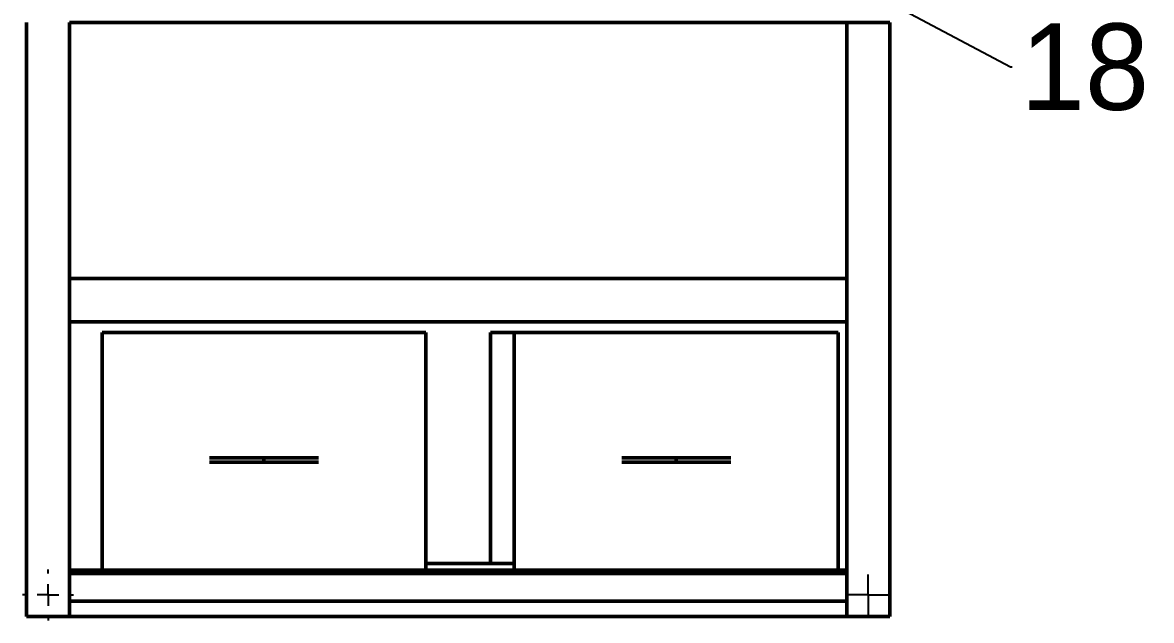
# Model space of a CAD drawing. Header units: millimetres. Extents: x 0 to 2215, y 0 to 863.
# Drawn here: x 1663.4 to 1924.8, y 469.3 to 607.7 of the extents above; entities that cross this region are included whole.
import ezdxf
from ezdxf import colors
from ezdxf.entities.mleader import LeaderData, LeaderLine
from ezdxf.math import Vec2, Vec3

# ---------------------------------------------------------------- set-up
doc = ezdxf.new("R2010")
doc.units = ezdxf.units.MM
doc.linetypes.add('CENTERX2', pattern=[20.32, 12.7, -2.54, 2.54, -2.54])
doc.layers.add('中心线层', color=1, linetype='CENTERX2')
doc.layers.add('粗实线层', color=7, linetype='Continuous', lineweight=50)
doc.styles.get("Standard").update_dxf_attribs({"font": ''})
doc.styles.get('Standard').set_extended_font_data('汉仪长仿宋体')

# ---------------------------------------------------------------- blocks, each defined once
blk = doc.blocks.new('SW_CENTERMARKSYMBOL_10')
at = {"layer": '中心线层', "color": 0}
for p, q in [((0, 2.5), (0, 4.75)), ((-2.5, 0), (-4.75, 0)), ((0, 0), (-2.5, 0)), ((0, 0), (0, 2.5)), ((0, 0), (0, -2.5)), ((0, 0), (2.5, 0)), ((2.5, 0), (4.75, 0)), ((0, -2.5), (0, -4.75))]:
    blk.add_line(p, q, dxfattribs=at)
blk = doc.blocks.new('SW_CENTERMARKSYMBOL_11')
at = {"layer": '中心线层', "color": 0}
for p, q in [((0, 5), (0, 5.9)), ((-5, 0), (-5.9, 0)), ((0, 0), (-2.5, 0)), ((0, 0), (0, 2.5)), ((0, 0), (0, -2.5)), ((0, 0), (2.5, 0)), ((5, 0), (5.9, 0)), ((0, -5), (0, -5.9))]:
    blk.add_line(p, q, dxfattribs=at)

msp = doc.modelspace()

# ---------------------------------------------------------------- linework, layer by layer
at = {"layer": '粗实线层'}
for p, q in [((1664.25, 607.67), (1664.25, 470.17)), ((1674.25, 607.67), (1674.25, 548.42)), ((1854.25, 607.67), (1674.25, 607.67)), ((1674.25, 607.67), (1674.25, 470.17)), ((1854.25, 548.42), (1854.25, 607.67)), ((1856.75, 607.67), (1854.25, 607.67)), ((1854.25, 607.67), (1854.25, 470.17)), ((1857.65, 607.67), (1856.75, 607.67)), ((1857.83, 607.67), (1857.65, 607.67)), ((1860.67, 607.67), (1857.83, 607.67)), ((1860.85, 607.67), (1860.67, 607.67)), ((1861.75, 607.67), (1860.85, 607.67)), ((1864.25, 607.67), (1861.75, 607.67)), ((1864.25, 607.67), (1864.25, 470.17)), ((1674.25, 548.42), (1854.25, 548.42)), ((1674.25, 548.42), (1674.25, 545.92)), ((1854.25, 548.42), (1854.25, 545.92)), ((1674.25, 540.92), (1674.25, 538.42)), ((1854.25, 540.92), (1854.25, 538.42)), ((1674.25, 538.42), (1854.25, 538.42)), ((1681.75, 535.92), (1681.75, 482.42)), ((1681.75, 535.92), (1756.75, 535.92)), ((1756.75, 535.92), (1756.75, 482.42)), ((1771.75, 535.92), (1771.75, 482.42)), ((1771.75, 535.92), (1777.25, 535.92)), ((1777.25, 535.92), (1777.25, 482.42)), ((1777.25, 535.92), (1852.25, 535.92)), ((1852.25, 535.92), (1852.25, 482.42)), ((1706.63, 506.92), (1710.68, 506.92)), ((1710.68, 505.92), (1706.63, 505.92)), ((1710.68, 506.92), (1715.21, 506.92)), ((1710.68, 505.92), (1715.21, 505.92)), ((1715.21, 506.92), (1719.25, 506.92)), ((1715.21, 505.92), (1719.25, 505.92)), ((1719.25, 506.92), (1719.25, 505.92)), ((1719.25, 506.92), (1723.29, 506.92)), ((1719.25, 505.92), (1723.29, 505.92)), ((1723.29, 506.92), (1727.82, 506.92)), ((1723.29, 505.92), (1727.82, 505.92)), ((1727.82, 506.92), (1731.87, 506.92)), ((1731.87, 505.92), (1727.82, 505.92)), ((1802.13, 506.92), (1806.18, 506.92)), ((1806.18, 505.92), (1802.13, 505.92)), ((1806.18, 506.92), (1810.71, 506.92)), ((1806.18, 505.92), (1810.71, 505.92)), ((1810.71, 506.92), (1814.75, 506.92)), ((1810.71, 505.92), (1814.75, 505.92)), ((1814.75, 506.92), (1814.75, 505.92)), ((1814.75, 506.92), (1818.79, 506.92)), ((1814.75, 505.92), (1818.79, 505.92)), ((1818.79, 506.92), (1823.32, 506.92)), ((1818.79, 505.92), (1823.32, 505.92)), ((1823.32, 506.92), (1827.37, 506.92)), ((1827.37, 505.92), (1823.32, 505.92)), ((1674.25, 481.67), (1674.25, 480.92)), ((1681.75, 481.67), (1681.75, 482.42)), ((1681.75, 481.67), (1681.75, 480.92)), ((1756.75, 482.42), (1756.75, 481.67)), ((1756.75, 482.42), (1777.25, 482.42)), ((1756.75, 481.67), (1756.75, 480.92)), ((1777.25, 481.67), (1777.25, 482.42)), ((1777.25, 481.67), (1777.25, 480.92)), ((1852.25, 482.42), (1852.25, 481.67)), ((1852.25, 481.67), (1852.25, 480.92)), ((1854.25, 481.67), (1854.25, 480.92)), ((1674.25, 480.92), (1681.75, 480.92)), ((1674.25, 480.92), (1674.25, 480.17)), ((1674.25, 480.92), (1854.25, 480.92)), ((1674.25, 480.17), (1854.25, 480.17)), ((1674.25, 480.17), (1674.25, 477.67)), ((1756.75, 480.92), (1777.25, 480.92)), ((1852.25, 480.92), (1854.25, 480.92)), ((1854.25, 480.92), (1854.25, 480.17)), ((1854.25, 480.17), (1854.25, 477.67)), ((1674.25, 473.75), (1854.25, 473.75)), ((1674.25, 472.67), (1674.25, 470.17)), ((1854.25, 472.67), (1854.25, 470.17)), ((1666.75, 470.17), (1664.25, 470.17)), ((1667.65, 470.17), (1666.75, 470.17)), ((1667.83, 470.17), (1667.65, 470.17)), ((1670.67, 470.17), (1667.83, 470.17)), ((1670.85, 470.17), (1670.67, 470.17)), ((1671.75, 470.17), (1670.85, 470.17)), ((1674.25, 470.17), (1671.75, 470.17)), ((1674.25, 470.17), (1854.25, 470.17)), ((1856.75, 470.17), (1854.25, 470.17)), ((1857.65, 470.17), (1856.75, 470.17)), ((1857.83, 470.17), (1857.65, 470.17)), ((1860.67, 470.17), (1857.83, 470.17)), ((1860.85, 470.17), (1860.67, 470.17)), ((1861.75, 470.17), (1860.85, 470.17)), ((1864.25, 470.17), (1861.75, 470.17))]:
    msp.add_line(p, q, dxfattribs=at)

# ---------------------------------------------------------------- block references
for name, p in [('SW_CENTERMARKSYMBOL_11', (1669.25, 475.17)), ('SW_CENTERMARKSYMBOL_10', (1859.25, 475.17))]:
    msp.add_blockref(name, p, dxfattribs=at)

# ---------------------------------------------------------------- leaders
ml = msp.add_multileader_mtext('Standard', dxfattribs=at)
ml.set_content('18', color=256)
ml.set_leader_properties()
ml.build(insert=Vec2(0, 0))
ml.multileader.update_dxf_attribs({"text_right_attachment_type": 6, "dogleg_length": 0.36})
ctx = ml.context
ctx.base_point, ctx.char_height, ctx.plane_origin = Vec3(1892.55, 597.47), 20, Vec3(1825.91, 632.59)
ctx.right_attachment = 6
notes = []
notes.append((ctx, [(0, (1, 1, 0), (1892.19, 597.47), (1, 0), 0.36, [(0, [(1825.91, 632.59)], 0, [])])]))
ctx.mtext.insert, ctx.mtext.flow_direction = Vec3(1894.55, 607.47), 5
for ctx, leaders in notes:
    for number, flags, end, landing, length, lines in leaders:
        leader = LeaderData()
        leader.index, (leader.has_last_leader_line, leader.has_dogleg_vector, leader.attachment_direction) = number, flags
        leader.last_leader_point, leader.dogleg_vector, leader.dogleg_length = Vec3(end), Vec3(landing), length
        for number, points, colour, breaks in lines:
            line = LeaderLine()
            line.index, line.vertices, line.color, line.breaks = number, Vec3.list(points), colors.encode_raw_color(colour), breaks
            leader.lines.append(line)
        ctx.leaders.append(leader)

doc.saveas('drawing.dxf')
